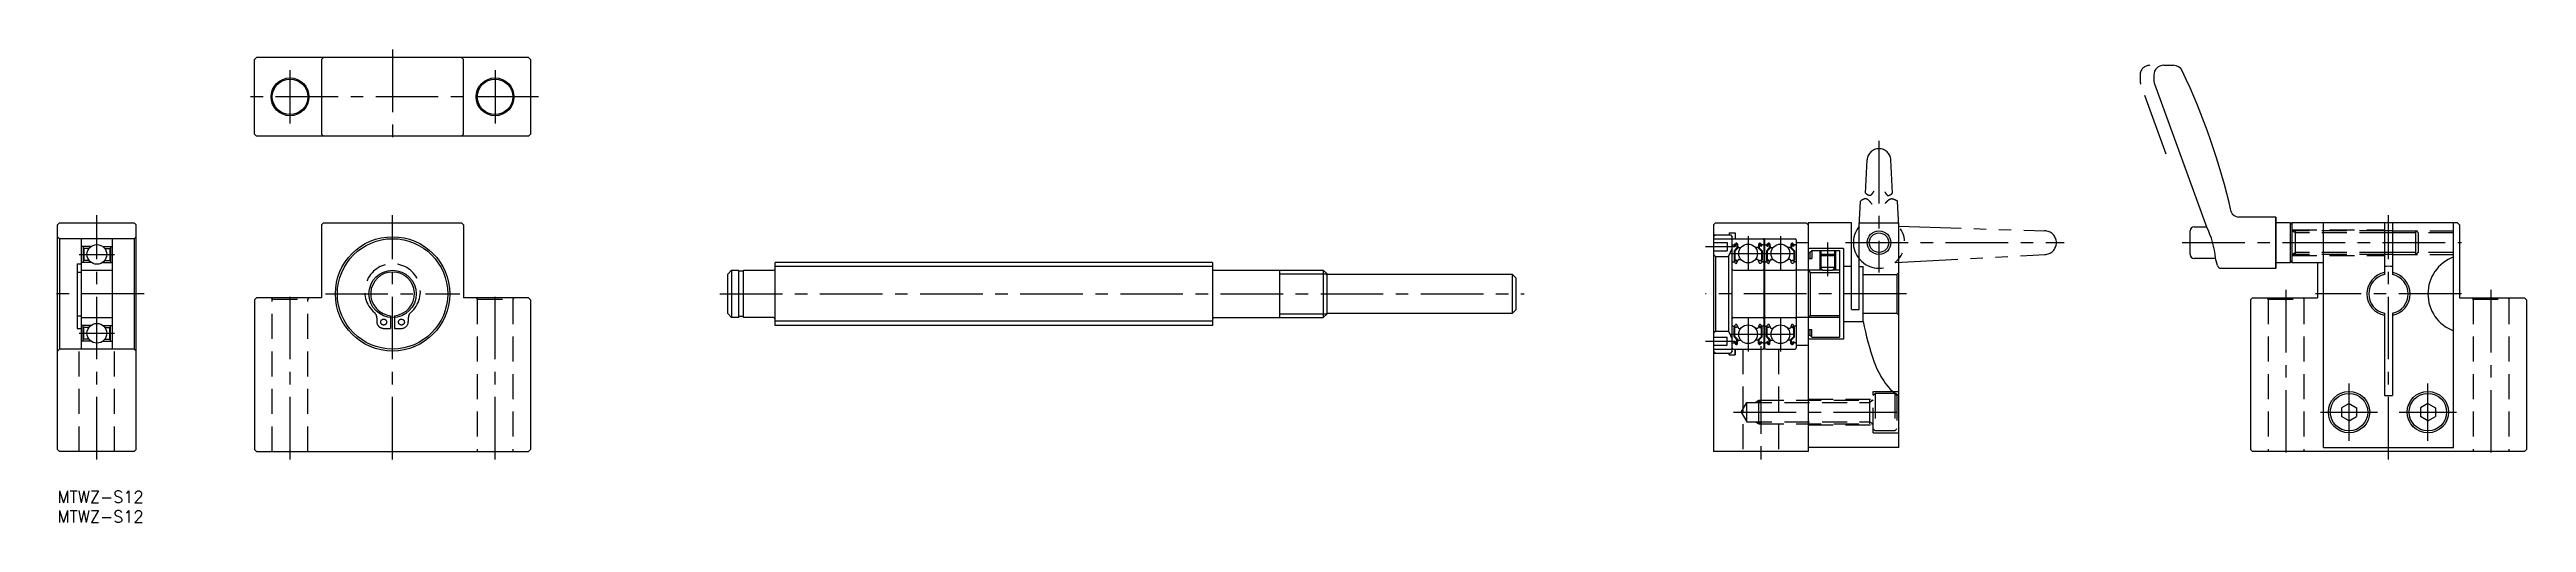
# Model space of a CAD drawing. Extents: x -2 to 626, y -8 to 112.
import ezdxf

# ---------------------------------------------------------------- set-up
doc = ezdxf.new("R2010")
doc.units = 0
doc.header["$LTSCALE"] = 0.5
for name, pattern in [('CENTER', [50.8, 31.75, -6.35, 6.35, -6.35]), ('DASHED', [19.05, 12.7, -6.35]), ('PHANTOM', [63.5, 31.75, -6.35, 6.35, -6.35, 6.35, -6.35])]:
    doc.linetypes.add(name, pattern=pattern)
doc.layers.get('0').update_dxf_attribs({"linetype": 'CONTINUOUS'})
for name, color, linetype in [('MSM_CENTER', 1, 'CENTER'), ('MSM_CONTINUOUS', 7, 'CONTINUOUS'), ('MSM_DASHED', 4, 'DASHED'), ('MSM_IMAGINARY', 6, 'PHANTOM'), ('MSM_NARROW', 5, 'CONTINUOUS'), ('MSM_PART_NUMBER', 7, 'CONTINUOUS')]:
    doc.layers.add(name, color=color, linetype=linetype)
doc.styles.get("Standard").update_dxf_attribs({"font": 'txt.shx', "height": 3, "bigfont": 'bigfont.shx'})

# ---------------------------------------------------------------- blocks, each defined once
blk = doc.blocks.new('*U3')
at = {"layer": 'MSM_PART_NUMBER'}
blk.add_text('MTWZ-S12', height=3, dxfattribs=at).set_placement((0, -3))
blk = doc.blocks.new('*U4')
at = {"layer": 'MSM_PART_NUMBER'}
blk.add_text('MTWZ-S12', height=3, dxfattribs=at).set_placement((0, -8))

msp = doc.modelspace()

# ---------------------------------------------------------------- linework, layer by layer
for p, q in [((444, 56), (444.54, 55.46)), ((444.54, 55.46), (452, 55.46)), ((444.54, 55.46), (444.54, 44.54)), ((444, 44), (444.54, 44.54)), ((444.54, 44.54), (452, 44.54))]:
    msp.add_line(p, q)
at = {"layer": 'MSM_CENTER'}
for p, q in [((59, 93.2), (59, 106.8)), ((85, 112), (85, 88)), ((111, 106.8), (111, 93.2)), ((122, 100), (48, 100)), ((462, 88.84), (462, 55.4)), ((10, 8), (10, 70)), ((85, 8), (85, 70)), ((591.22, 8), (591.22, 70)), ((428.8, 64.63), (428.8, 55.87)), ((437, 64.63), (437, 55.87)), ((449, 54.5), (449, 63)), ((453.5, 63), (509, 63)), ((538.92, 63), (609.72, 63)), ((5.5, 60), (14.5, 60)), ((418, 62), (425.5, 62)), ((424.42, 60.25), (441.38, 60.25)), ((59, 8), (59, 51)), ((111, 8), (111, 51)), ((565.22, 51), (565.22, 8)), ((617.22, 51), (617.22, 8)), ((22, 50), (-2, 50)), ((67.95, 50), (102.05, 50)), ((168, 50), (372, 50)), ((469, 50), (418, 50)), ((428.8, 44.13), (428.8, 35.37)), ((437, 44.13), (437, 35.37)), ((609.72, 50), (572.72, 50)), ((5.5, 40), (14.5, 40)), ((418, 38), (425.5, 38)), ((424.42, 39.75), (441.38, 39.75)), ((432, 36.75), (432, 8)), ((581.22, 12.75), (581.22, 27.25)), ((601.22, 12.75), (601.22, 27.25)), ((425.08, 20), (469, 20)), ((573.97, 20), (588.47, 20)), ((593.97, 20), (608.47, 20))]:
    msp.add_line(p, q, dxfattribs=at)
at = {"layer": 'MSM_CONTINUOUS'}
for p, q in [((50, 109.5), (50.5, 110)), ((50, 90.5), (50, 109.5)), ((119.5, 110), (50.5, 110)), ((67, 109.5), (67.5, 110)), ((67, 109.5), (67, 90.5)), ((102.5, 110), (103, 109.5)), ((103, 90.5), (103, 109.5)), ((119.5, 110), (120, 109.5)), ((120, 109.5), (120, 90.5)), ((534.22, 108), (536.65, 108)), ((531.72, 105.5), (531.72, 104.12)), ((531.87, 103.27), (545.07, 67)), ((50.5, 90), (50, 90.5)), ((119.5, 90), (50.5, 90)), ((67.5, 90), (67, 90.5)), ((103, 90.5), (102.5, 90)), ((120, 90.5), (119.5, 90)), ((562.63, 69.5), (553.21, 69.5)), ((562.63, 56.5), (562.63, 69.5)), ((562.63, 69.5), (562.72, 69.3)), ((562.72, 56.7), (562.72, 69.3)), ((0.5, 68), (0, 67.5)), ((0, 10.5), (0, 67.5)), ((0.5, 64), (0, 64.5)), ((0.5, 68), (19.5, 68)), ((0.5, 64), (0.5, 36)), ((19.5, 64), (0.5, 64)), ((6, 64), (6, 36)), ((14, 36), (14, 64)), ((20, 67.5), (19.5, 68)), ((19.5, 64), (20, 64.5)), ((19.5, 64), (19.5, 36)), ((20, 10.5), (20, 67.5)), ((67.5, 68), (67, 67.5)), ((67, 67.5), (67, 49)), ((67.5, 68), (102.5, 68)), ((103, 67.5), (102.5, 68)), ((103, 67.5), (103, 49)), ((420, 67.5), (420.5, 68)), ((420, 67.5), (420, 10)), ((420.5, 65), (420, 64.5)), ((420, 65), (424.3, 65)), ((420, 65), (424, 65)), ((420, 64), (424.8, 64)), ((420, 63.05), (423.5, 63.05)), ((420.5, 68), (443.5, 68)), ((423.5, 63.05), (423.5, 60.95)), ((424, 65.5), (425.5, 65.5)), ((424, 65.5), (425.5, 65.5)), ((424, 65.5), (424, 65)), ((424.3, 65), (424.8, 64.5)), ((424.8, 35.5), (424.8, 64.5)), ((425.1, 64), (432.5, 64)), ((425.5, 65.5), (425.5, 64)), ((432.8, 64), (432.8, 36)), ((433, 64), (432.8, 64)), ((433, 64), (433, 36)), ((433.3, 64), (440.7, 64)), ((441, 63.7), (441, 36.3)), ((441, 63), (444, 63)), ((443.5, 68), (444, 67.5)), ((444, 68), (444, 10)), ((455, 68), (444, 68)), ((455, 46), (455, 68)), ((457, 46), (457, 68)), ((457, 68), (467, 68)), ((467, 11), (467, 68)), ((540.92, 60), (540.92, 66)), ((541.92, 67), (545.07, 67)), ((566.35, 68), (562.72, 68)), ((566.35, 58), (566.35, 68)), ((566.35, 68), (566.72, 67.63)), ((566.72, 68), (566.72, 58)), ((608.72, 68), (566.72, 68)), ((574.72, 11), (574.72, 68)), ((590.22, 68), (590.22, 54.9)), ((592.22, 66), (590.22, 66)), ((592.22, 68), (592.22, 54.9)), ((607.72, 11), (607.72, 68)), ((609.22, 67.5), (608.72, 68)), ((609.22, 67.5), (609.22, 49)), ((5, 57.65), (5, 41.25)), ((5, 57.65), (6, 57.65)), ((8.5, 62), (6, 62)), ((8.5, 58), (6, 58)), ((6.5, 62), (6.5, 58)), ((6.7, 61.5), (6.7, 58.5)), ((8, 61.5), (6.7, 61.5)), ((8, 58.5), (6.7, 58.5)), ((11.5, 62), (14, 62)), ((11.5, 58), (14, 58)), ((12, 61.5), (13.3, 61.5)), ((12, 58.5), (13.3, 58.5)), ((13.3, 61.5), (13.3, 58.5)), ((13.5, 62), (13.5, 58)), ((182, 42), (182, 58)), ((293, 58), (182, 58)), ((293, 58), (293, 42)), ((420, 60.95), (423.5, 60.95)), ((420, 60), (420.5, 59.5)), ((420.5, 59.5), (420.5, 40.5)), ((420.5, 59.5), (423.8, 59.5)), ((423.8, 59.5), (424.8, 61.5)), ((423.8, 59.5), (423.8, 40.5)), ((424.9, 62.45), (425.36, 62.45)), ((425, 58.15), (425.3, 58.15)), ((425.98, 61.68), (425.23, 60.93)), ((425.23, 60.93), (425.23, 58.55)), ((425.3, 58.15), (425.58, 57.82)), ((425.36, 62.45), (425.61, 62.75)), ((425.54, 62.04), (425.38, 62.17)), ((426.18, 61.6), (425.43, 60.85)), ((425.43, 60.85), (425.43, 58.55)), ((425.88, 58.55), (425.43, 58.55)), ((425.43, 58.35), (425.88, 58.35)), ((425.51, 62.32), (425.76, 62.62)), ((425.67, 62.19), (425.51, 62.32)), ((425.54, 62.04), (425.67, 62.19)), ((425.73, 57.75), (425.79, 57.75)), ((425.88, 58.35), (425.88, 58.55)), ((425.94, 62.56), (425.98, 61.68)), ((425.98, 57.88), (426.25, 58.62)), ((426.14, 62.58), (426.2, 61.84)), ((426.18, 62.07), (426.18, 61.6)), ((426.3, 61.75), (426.95, 61.75)), ((426.44, 58.75), (426.95, 58.75)), ((431.3, 61.75), (430.65, 61.75)), ((431.16, 58.75), (430.65, 58.75)), ((431.62, 57.88), (431.35, 58.62)), ((431.46, 62.58), (431.4, 61.84)), ((431.42, 62.07), (431.42, 61.6)), ((431.42, 61.6), (432.17, 60.85)), ((431.66, 62.56), (431.62, 61.68)), ((431.62, 61.68), (432.37, 60.93)), ((431.72, 58.55), (432.17, 58.55)), ((431.72, 58.35), (431.72, 58.55)), ((432.17, 58.35), (431.72, 58.35)), ((431.87, 57.75), (431.81, 57.75)), ((432.09, 62.32), (431.84, 62.62)), ((431.93, 62.19), (432.09, 62.32)), ((432.06, 62.04), (431.93, 62.19)), ((432.24, 62.45), (431.99, 62.75)), ((432.3, 58.15), (432.02, 57.82)), ((432.06, 62.04), (432.22, 62.17)), ((432.17, 60.85), (432.17, 58.55)), ((432.7, 62.45), (432.24, 62.45)), ((432.6, 58.15), (432.3, 58.15)), ((432.37, 60.93), (432.37, 58.55)), ((433.1, 62.45), (433.56, 62.45)), ((433.2, 58.15), (433.5, 58.15)), ((434.18, 61.68), (433.43, 60.93)), ((433.43, 60.93), (433.43, 58.55)), ((433.5, 58.15), (433.78, 57.82)), ((433.56, 62.45), (433.81, 62.75)), ((433.74, 62.04), (433.58, 62.17)), ((434.38, 61.6), (433.63, 60.85)), ((433.63, 60.85), (433.63, 58.55)), ((434.08, 58.55), (433.63, 58.55)), ((433.63, 58.35), (434.08, 58.35)), ((433.71, 62.32), (433.96, 62.62)), ((433.87, 62.19), (433.71, 62.32)), ((433.74, 62.04), (433.87, 62.19)), ((433.93, 57.75), (433.99, 57.75)), ((434.08, 58.35), (434.08, 58.55)), ((434.14, 62.56), (434.18, 61.68)), ((434.18, 57.88), (434.45, 58.62)), ((434.34, 62.58), (434.4, 61.84)), ((434.38, 62.07), (434.38, 61.6)), ((434.5, 61.75), (435.15, 61.75)), ((434.64, 58.75), (435.15, 58.75)), ((439.5, 61.75), (438.85, 61.75)), ((439.36, 58.75), (438.85, 58.75)), ((439.82, 57.88), (439.55, 58.62)), ((439.66, 62.58), (439.6, 61.84)), ((439.62, 62.07), (439.62, 61.6)), ((439.62, 61.6), (440.37, 60.85)), ((439.86, 62.56), (439.82, 61.68)), ((439.82, 61.68), (440.57, 60.93)), ((439.92, 58.35), (439.92, 58.55)), ((439.92, 58.55), (440.37, 58.55)), ((440.37, 58.35), (439.92, 58.35)), ((440.07, 57.75), (440.01, 57.75)), ((440.29, 62.32), (440.04, 62.62)), ((440.13, 62.19), (440.29, 62.32)), ((440.26, 62.04), (440.13, 62.19)), ((440.44, 62.45), (440.19, 62.75)), ((440.5, 58.15), (440.22, 57.82)), ((440.26, 62.04), (440.42, 62.17)), ((440.37, 60.85), (440.37, 58.55)), ((440.9, 62.45), (440.44, 62.45)), ((440.8, 58.15), (440.5, 58.15)), ((440.57, 60.93), (440.57, 58.55)), ((453, 61.5), (444, 61.5)), ((444, 60.5), (444.5, 60.5)), ((444, 59), (445, 59)), ((444.5, 60.5), (445, 61)), ((444.5, 60.5), (444.5, 59)), ((445, 61), (445, 59)), ((445, 61), (452, 61)), ((447.27, 60), (447, 59.73)), ((447, 59.73), (447, 56.75)), ((447, 59.73), (451, 59.73)), ((447, 56.75), (451, 56.75)), ((447.75, 56), (447, 56.75)), ((447.27, 61), (447.27, 60)), ((450.73, 60), (447.27, 60)), ((450.25, 56), (451, 56.75)), ((450.73, 61), (450.73, 60)), ((450.73, 60), (451, 59.73)), ((451, 59.73), (451, 56.75)), ((452, 61), (452, 39)), ((453, 61.5), (453, 38.5)), ((453, 57), (455, 57)), ((457, 56.93), (458, 56.93)), ((458, 43), (458, 56.93)), ((547.32, 59), (541.92, 59)), ((547.82, 57.23), (547.32, 59)), ((562.63, 56.5), (562.72, 56.7)), ((562.72, 58), (566.35, 58)), ((566.72, 58.37), (566.35, 58)), ((566.72, 58), (574.72, 58)), ((573.22, 58), (573.22, 49)), ((592.22, 60), (590.22, 60)), ((5, 55.55), (6, 55.55)), ((6, 56), (14, 56)), ((170, 55), (171, 56)), ((170, 45), (170, 55)), ((171, 56), (171, 44)), ((171, 56), (172.85, 56)), ((172.85, 44), (172.85, 56)), ((174, 55.75), (172.85, 55.75)), ((174, 44), (174, 56)), ((174, 56), (181.7, 56)), ((293.3, 56), (321.05, 56)), ((310, 44), (310, 56)), ((321.05, 56), (321.05, 44)), ((321.05, 56), (322, 55.05)), ((322, 44.95), (322, 55.05)), ((322, 55), (369, 55)), ((369, 55), (369, 45)), ((369, 55), (370, 54)), ((370, 46), (370, 54)), ((425.1, 56), (432.5, 56)), ((433.3, 56), (440.7, 56)), ((444, 56), (441, 56)), ((447.27, 56.48), (447.27, 56)), ((447.75, 56), (450.25, 56)), ((450.73, 56.48), (450.73, 56)), ((458, 54.9), (466.5, 54.9)), ((467, 55.4), (466.5, 54.9)), ((466.5, 54.9), (466.5, 45.1)), ((548.78, 56.5), (562.63, 56.5)), ((5, 44.47), (6, 44.47)), ((6, 44), (14, 44)), ((50, 48.5), (50.5, 49)), ((50, 48.5), (50, 10.5)), ((67, 49), (50.5, 49)), ((84.5, 44.47), (84.5, 44.02)), ((85.5, 44.47), (85.5, 44.02)), ((119.5, 49), (103, 49)), ((120, 48.5), (119.5, 49)), ((120, 48.5), (120, 10.5)), ((170, 45), (171, 44)), ((172.85, 44), (171, 44)), ((174, 44.25), (172.85, 44.25)), ((181.7, 44), (174, 44)), ((293.3, 44), (321.05, 44)), ((321.05, 44), (322, 44.95)), ((369, 45), (322, 45)), ((369, 45), (370, 46)), ((425.1, 44), (432.5, 44)), ((433.3, 44), (440.7, 44)), ((444, 44), (441, 44)), ((455, 46), (457, 46)), ((458, 45.1), (466.5, 45.1)), ((467, 44.6), (466.5, 45.1)), ((556.72, 49), (556.22, 48.5)), ((556.22, 48.5), (556.22, 10.5)), ((556.72, 49), (573.22, 49)), ((590.22, 45.1), (590.22, 24.25)), ((592.22, 45.1), (592.22, 24.25)), ((609.22, 49), (625.72, 49)), ((625.72, 49), (626.22, 48.5)), ((626.22, 48.5), (626.22, 10.5)), ((5, 41.25), (6, 41.25)), ((8.5, 42), (6, 42)), ((8.5, 38), (6, 38)), ((6.5, 38), (6.5, 42)), ((8, 41.5), (6.7, 41.5)), ((6.7, 38.5), (6.7, 41.5)), ((8, 38.5), (6.7, 38.5)), ((11.5, 42), (14, 42)), ((11.5, 38), (14, 38)), ((12, 41.5), (13.3, 41.5)), ((12, 38.5), (13.3, 38.5)), ((13.3, 38.5), (13.3, 41.5)), ((13.5, 38), (13.5, 42)), ((293, 42), (182, 42)), ((420, 40), (420.5, 40.5)), ((420, 39.05), (423.5, 39.05)), ((420.5, 40.5), (423.8, 40.5)), ((423.5, 36.95), (423.5, 39.05)), ((423.8, 40.5), (424.8, 38.5)), ((425, 41.85), (425.3, 41.85)), ((425.23, 39.07), (425.23, 41.45)), ((425.98, 38.32), (425.23, 39.07)), ((425.3, 41.85), (425.58, 42.18)), ((425.54, 37.96), (425.38, 37.83)), ((425.43, 41.65), (425.88, 41.65)), ((425.88, 41.45), (425.43, 41.45)), ((425.43, 39.15), (425.43, 41.45)), ((426.18, 38.4), (425.43, 39.15)), ((425.67, 37.81), (425.51, 37.68)), ((425.54, 37.96), (425.67, 37.81)), ((425.73, 42.25), (425.79, 42.25)), ((425.88, 41.65), (425.88, 41.45)), ((425.94, 37.44), (425.98, 38.32)), ((425.98, 42.12), (426.25, 41.38)), ((426.14, 37.42), (426.2, 38.16)), ((426.18, 37.93), (426.18, 38.4)), ((426.3, 38.25), (426.95, 38.25)), ((426.44, 41.25), (426.95, 41.25)), ((426.57, 41.25), (426.57, 41.25)), ((431.16, 41.25), (430.65, 41.25)), ((431.3, 38.25), (430.65, 38.25)), ((431.62, 42.12), (431.35, 41.38)), ((431.46, 37.42), (431.4, 38.16)), ((431.42, 38.4), (432.17, 39.15)), ((431.42, 37.93), (431.42, 38.4)), ((431.62, 38.32), (432.37, 39.07)), ((431.66, 37.44), (431.62, 38.32)), ((431.72, 41.65), (431.72, 41.45)), ((432.17, 41.65), (431.72, 41.65)), ((431.72, 41.45), (432.17, 41.45)), ((431.87, 42.25), (431.81, 42.25)), ((432.06, 37.96), (431.93, 37.81)), ((431.93, 37.81), (432.09, 37.68)), ((432.3, 41.85), (432.02, 42.18)), ((432.06, 37.96), (432.22, 37.83)), ((432.17, 39.15), (432.17, 41.45)), ((432.6, 41.85), (432.3, 41.85)), ((432.37, 39.07), (432.37, 41.45)), ((433.2, 41.85), (433.5, 41.85)), ((433.43, 39.07), (433.43, 41.45)), ((434.18, 38.32), (433.43, 39.07)), ((433.5, 41.85), (433.78, 42.18)), ((433.74, 37.96), (433.58, 37.83)), ((433.63, 41.65), (434.08, 41.65)), ((434.08, 41.45), (433.63, 41.45)), ((433.63, 39.15), (433.63, 41.45)), ((434.38, 38.4), (433.63, 39.15)), ((433.87, 37.81), (433.71, 37.68)), ((433.74, 37.96), (433.87, 37.81)), ((433.93, 42.25), (433.99, 42.25)), ((434.08, 41.65), (434.08, 41.45)), ((434.14, 37.44), (434.18, 38.32)), ((434.18, 42.12), (434.45, 41.38)), ((434.34, 37.42), (434.4, 38.16)), ((434.38, 37.93), (434.38, 38.4)), ((434.5, 38.25), (435.15, 38.25)), ((434.64, 41.25), (435.15, 41.25)), ((434.77, 41.25), (434.77, 41.25)), ((439.36, 41.25), (438.85, 41.25)), ((439.5, 38.25), (438.85, 38.25)), ((439.82, 42.12), (439.55, 41.38)), ((439.66, 37.42), (439.6, 38.16)), ((439.62, 38.4), (440.37, 39.15)), ((439.62, 37.93), (439.62, 38.4)), ((439.82, 38.32), (440.57, 39.07)), ((439.86, 37.44), (439.82, 38.32)), ((440.37, 41.65), (439.92, 41.65)), ((439.92, 41.65), (439.92, 41.45)), ((439.92, 41.45), (440.37, 41.45)), ((440.07, 42.25), (440.01, 42.25)), ((440.26, 37.96), (440.13, 37.81)), ((440.13, 37.81), (440.29, 37.68)), ((440.5, 41.85), (440.22, 42.18)), ((440.26, 37.96), (440.42, 37.83)), ((440.37, 39.15), (440.37, 41.45)), ((440.8, 41.85), (440.5, 41.85)), ((440.57, 39.07), (440.57, 41.45)), ((444, 41), (445, 41)), ((444, 39.5), (444.5, 39.5)), ((453, 38.5), (444, 38.5)), ((444.5, 41), (444.5, 39.5)), ((444.5, 39.5), (445, 39)), ((445, 39), (445, 41)), ((445, 39), (452, 39)), ((453, 43), (458, 43)), ((0.5, 36), (0, 35.5)), ((19.5, 36), (0.5, 36)), ((19.5, 36), (20, 35.5)), ((420, 36.95), (423.5, 36.95)), ((420, 36), (424.8, 36)), ((420.5, 35), (420, 35.5)), ((420, 35), (424.3, 35)), ((420, 35), (424, 35)), ((424, 35), (424, 34.5)), ((424, 34.5), (424, 35)), ((424, 34.5), (425.5, 34.5)), ((424, 34.5), (425.5, 34.5)), ((424.8, 35.5), (424.3, 35)), ((424.9, 37.55), (425.36, 37.55)), ((425.1, 36), (432.5, 36)), ((425.36, 37.55), (425.61, 37.25)), ((425.5, 36), (425.5, 34.5)), ((425.5, 34.5), (425.5, 36)), ((425.51, 37.68), (425.76, 37.38)), ((432.09, 37.68), (431.84, 37.38)), ((432.24, 37.55), (431.99, 37.25)), ((432.7, 37.55), (432.24, 37.55)), ((433, 36), (432.8, 36)), ((433.1, 37.55), (433.56, 37.55)), ((433.3, 36), (440.7, 36)), ((433.56, 37.55), (433.81, 37.25)), ((433.71, 37.68), (433.96, 37.38)), ((440.29, 37.68), (440.04, 37.38)), ((440.44, 37.55), (440.19, 37.25)), ((440.9, 37.55), (440.44, 37.55)), ((441, 37), (444, 37)), ((581.22, 22.18), (579.33, 21.09)), ((579.33, 21.09), (579.33, 18.91)), ((581.22, 17.82), (579.33, 18.91)), ((581.22, 22.18), (583.11, 21.09)), ((581.22, 17.82), (583.11, 18.91)), ((583.11, 21.09), (583.11, 18.91)), ((590.22, 24.25), (592.22, 24.25)), ((601.22, 22.18), (599.33, 21.09)), ((599.33, 21.09), (599.33, 18.91)), ((601.22, 17.82), (599.33, 18.91)), ((601.22, 22.18), (603.11, 21.09)), ((601.22, 17.82), (603.11, 18.91)), ((603.11, 21.09), (603.11, 18.91)), ((0.5, 10), (0, 10.5)), ((19.5, 10), (0.5, 10)), ((19.5, 10), (20, 10.5)), ((50.5, 10), (50, 10.5)), ((50.5, 10), (119.5, 10)), ((119.5, 10), (120, 10.5)), ((444, 10), (420, 10)), ((467, 11), (444, 11)), ((556.72, 10), (556.22, 10.5)), ((625.72, 10), (556.72, 10)), ((574.72, 11), (607.72, 11)), ((625.72, 10), (626.22, 10.5))]:
    msp.add_line(p, q, dxfattribs=at)
for centre, radius in [((59, 100), 4.8), ((59, 100), 4.5), ((111, 100), 4.8), ((111, 100), 4.5), ((85, 50), 14.5), ((85, 50), 14), ((462, 63), 2.46), ((10, 60), 2.5), ((428.8, 60.25), 2.38), ((437, 60.25), 2.38), ((85, 50), 6), ((10, 40), 2.5), ((428.8, 39.75), 2.38), ((437, 39.75), 2.38), ((581.22, 20), 5.25), ((601.22, 20), 5.25), ((581.22, 20), 4.75), ((601.22, 20), 4.75)]:
    msp.add_circle(centre, radius, dxfattribs=at)
for centre, radius, start, end in [((534.22, 105.5), 2.5, 90, 180), ((536.65, 105.5), 2.5, 25.49274, 90), ((534.22, 104.12), 2.5, 180, 200), ((384.29, 32.85), 171.3, 12.81229, 25.49274), ((553.21, 71.5), 2, 199.37899, 270), ((425.1, 63.7), 0.3, 90, 180), ((425.84, 62.55), 0.3, 4.99676, 140.00197), ((431.76, 62.55), 0.3, 39.99803, 175.00324), ((432.5, 63.7), 0.3, 0, 90), ((433.3, 63.7), 0.3, 90, 180), ((434.04, 62.55), 0.3, 4.99676, 140.00197), ((439.96, 62.55), 0.3, 39.99803, 175.00324), ((440.7, 63.7), 0.3, 0, 90), ((541.92, 66), 1, 90, 180), ((527.64, 57.78), 19.72, 3.56093, 27.88856), ((424.9, 62.55), 0.1, 180, 270), ((425, 57.95), 0.2, 90, 180), ((425.43, 58.55), 0.2, 180, 270), ((425.51, 62.32), 0.2, 140.00197, 230.08631), ((425.73, 57.95), 0.2, 219.9952, 270), ((425.84, 62.56), 0.1, 2.81979, 140.00215), ((425.79, 57.95), 0.2, 270, 339.99165), ((426.3, 61.85), 0.1, 184.99676, 269.99912), ((426.44, 58.55), 0.2, 90, 159.99165), ((431.16, 58.55), 0.2, 20.00835, 90), ((431.3, 61.85), 0.1, 270.00088, 355.00324), ((431.81, 57.95), 0.2, 200.00835, 270), ((431.76, 62.56), 0.1, 39.99785, 177.18021), ((431.87, 57.95), 0.2, 270, 320.0048), ((432.17, 58.55), 0.2, 270, 0), ((432.09, 62.32), 0.2, 309.91369, 39.99803), ((432.6, 57.95), 0.2, 0, 90), ((432.7, 62.55), 0.1, 270, 0), ((433.1, 62.55), 0.1, 180, 270), ((433.2, 57.95), 0.2, 90, 180), ((433.63, 58.55), 0.2, 180, 270), ((433.71, 62.32), 0.2, 140.00197, 230.08631), ((433.93, 57.95), 0.2, 219.9952, 270), ((434.04, 62.56), 0.1, 2.81979, 140.00215), ((433.99, 57.95), 0.2, 270, 339.99165), ((434.5, 61.85), 0.1, 184.99676, 269.99912), ((434.64, 58.55), 0.2, 90, 159.99165), ((439.36, 58.55), 0.2, 20.00835, 90), ((439.5, 61.85), 0.1, 270.00088, 355.00324), ((440.01, 57.95), 0.2, 200.00835, 270), ((439.96, 62.56), 0.1, 39.99785, 177.18021), ((440.07, 57.95), 0.2, 270, 320.0048), ((440.37, 58.55), 0.2, 270, 0), ((440.29, 62.32), 0.2, 309.91369, 39.99803), ((440.8, 57.95), 0.2, 0, 90), ((440.9, 62.55), 0.1, 270, 0), ((541.92, 60), 1, 180, 270), ((548.78, 57.5), 1, 195.72475, 270), ((591.22, 50), 7, 81.78679, 98.21321), ((611.22, 50), 10, 110.48732, 249.51268), ((85, 50), 5.55, 275.16879, 264.83121), ((181.7, 56.3), 0.3, 270, 0), ((293.3, 56.3), 0.3, 180, 270), ((425.1, 56.3), 0.3, 180, 270), ((432.5, 56.3), 0.3, 270, 0), ((433.3, 56.3), 0.3, 180, 270), ((440.7, 56.3), 0.3, 270, 0), ((591.22, 50), 5.5, 100.47569, 259.52431), ((591.22, 50), 5, 101.53696, 258.46304), ((591.22, 50), 5.5, 280.47569, 79.52431), ((591.22, 50), 5, 281.53696, 78.46304), ((181.7, 43.7), 0.3, 0, 90), ((293.3, 43.7), 0.3, 90, 180), ((425.1, 43.7), 0.3, 90, 180), ((432.5, 43.7), 0.3, 0, 90), ((433.3, 43.7), 0.3, 90, 180), ((440.7, 43.7), 0.3, 0, 90), ((425, 42.05), 0.2, 180, 270), ((425.43, 41.45), 0.2, 90, 180), ((425.51, 37.68), 0.2, 129.91369, 219.99803), ((425.73, 42.05), 0.2, 90, 140.0048), ((425.79, 42.05), 0.2, 20.00835, 90), ((426.3, 38.15), 0.1, 90.00088, 175.00324), ((426.44, 41.45), 0.2, 200.00835, 270), ((431.16, 41.45), 0.2, 270, 339.99165), ((431.3, 38.15), 0.1, 4.99676, 89.99912), ((431.81, 42.05), 0.2, 90, 159.99165), ((431.87, 42.05), 0.2, 39.9952, 90), ((432.17, 41.45), 0.2, 0, 90), ((432.09, 37.68), 0.2, 320.00197, 50.08631), ((432.6, 42.05), 0.2, 270, 0), ((433.2, 42.05), 0.2, 180, 270), ((433.63, 41.45), 0.2, 90, 180), ((433.71, 37.68), 0.2, 129.91369, 219.99803), ((433.93, 42.05), 0.2, 90, 140.0048), ((433.99, 42.05), 0.2, 20.00835, 90), ((434.5, 38.15), 0.1, 90.00088, 175.00324), ((434.64, 41.45), 0.2, 200.00835, 270), ((439.36, 41.45), 0.2, 270, 339.99165), ((439.5, 38.15), 0.1, 4.99676, 89.99912), ((440.01, 42.05), 0.2, 90, 159.99165), ((440.07, 42.05), 0.2, 39.9952, 90), ((440.37, 41.45), 0.2, 0, 90), ((440.29, 37.68), 0.2, 320.00197, 50.08631), ((440.8, 42.05), 0.2, 270, 0), ((528.49, 56.49), 71.77, 190.83324, 199.36658), ((424.9, 37.45), 0.1, 90, 180), ((425.1, 36.3), 0.3, 180, 270), ((425.84, 37.45), 0.3, 219.99803, 355.00324), ((425.84, 37.44), 0.1, 219.99785, 357.18021), ((431.76, 37.45), 0.3, 184.99676, 320.00197), ((431.76, 37.44), 0.1, 182.81979, 320.00215), ((432.5, 36.3), 0.3, 270, 0), ((432.7, 37.45), 0.1, 0, 90), ((433.1, 37.45), 0.1, 90, 180), ((433.3, 36.3), 0.3, 180, 270), ((434.04, 37.45), 0.3, 219.99803, 355.00324), ((434.04, 37.44), 0.1, 219.99785, 357.18021), ((439.96, 37.45), 0.3, 184.99676, 320.00197), ((439.96, 37.44), 0.1, 182.81979, 320.00215), ((440.7, 36.3), 0.3, 270, 0), ((440.9, 37.45), 0.1, 0, 90), ((482.91, 40.98), 23.63, 200.55019, 213.51548), ((472.03, 33.22), 10.28, 210.91289, 240.71531)]:
    msp.add_arc(centre, radius, start, end, dxfattribs=at)
at = {"layer": 'MSM_DASHED'}
for p, q in [((566.72, 66.25), (590.22, 66.25)), ((590.22, 66), (566.72, 66)), ((567.65, 65.46), (566.72, 66)), ((567.65, 60), (567.65, 66)), ((590.22, 65.46), (567.65, 65.46)), ((592.22, 66), (607.72, 66)), ((607.72, 65.46), (592.22, 65.46)), ((598.72, 65.46), (598.18, 66)), ((598.18, 60), (598.18, 66)), ((598.72, 65.46), (598.72, 60.54)), ((567.65, 60.54), (566.72, 60)), ((590.22, 60), (566.72, 60)), ((566.72, 59.75), (590.22, 59.75)), ((590.22, 60.54), (567.65, 60.54)), ((607.72, 60.54), (592.22, 60.54)), ((592.22, 60), (607.72, 60)), ((598.72, 60.54), (598.18, 60)), ((54.2, 49), (54.5, 48.7)), ((54.5, 10), (54.5, 48.7)), ((54.5, 48.7), (63.5, 48.7)), ((63.8, 49), (63.5, 48.7)), ((63.5, 10), (63.5, 48.7)), ((84.5, 44.02), (84.5, 41.25)), ((85.5, 44.02), (85.5, 41.25)), ((106.2, 49), (106.5, 48.7)), ((106.5, 48.7), (115.5, 48.7)), ((106.5, 48.7), (106.5, 10)), ((115.8, 49), (115.5, 48.7)), ((115.5, 48.7), (115.5, 10)), ((560.72, 48.7), (560.42, 49)), ((560.72, 48.7), (560.72, 10)), ((560.72, 48.7), (569.72, 48.7)), ((569.72, 48.7), (570.02, 49)), ((569.72, 48.7), (569.72, 10)), ((612.72, 48.7), (612.42, 49)), ((612.72, 48.7), (621.72, 48.7)), ((612.72, 48.7), (612.72, 10)), ((621.72, 48.7), (622.02, 49)), ((621.72, 48.7), (621.72, 10)), ((81, 43.94), (81, 43)), ((82.75, 41.25), (84.5, 41.25)), ((85.5, 41.25), (87.25, 41.25)), ((89, 43.94), (89, 43)), ((5.5, 10), (5.5, 36)), ((14.5, 10), (14.5, 36)), ((427.5, 36), (427.5, 10)), ((436.5, 36), (436.5, 10)), ((460.5, 25.25), (467, 25.25)), ((460.5, 14.75), (460.5, 25.25)), ((427.08, 20), (428.5, 22.46)), ((427.08, 20), (428.5, 17.54)), ((428.5, 22.46), (459.56, 22.46)), ((428.5, 17.54), (428.5, 22.46)), ((430.56, 22.46), (431.5, 23)), ((431.5, 23), (460.5, 23)), ((431.5, 22.46), (432.04, 23)), ((431.5, 17), (431.5, 23)), ((432.04, 23), (432.04, 17)), ((444, 23.25), (460.5, 23.25)), ((460.5, 23), (459.56, 22.46)), ((459.56, 23), (459.56, 17)), ((461, 24.75), (460.5, 24.25)), ((466, 24.75), (461, 24.75)), ((461, 24.75), (461, 15.25)), ((466, 24.75), (466.5, 24.25)), ((466, 24.75), (466, 15.25)), ((466.5, 24.25), (466.5, 15.75)), ((428.5, 17.54), (459.56, 17.54)), ((430.56, 17.54), (431.5, 17)), ((431.5, 17.54), (432.04, 17)), ((431.5, 17), (460.5, 17)), ((444, 16.75), (460.5, 16.75)), ((460.5, 17), (459.56, 17.54)), ((461, 15.25), (460.5, 15.75)), ((460.5, 14.75), (467, 14.75)), ((466, 15.25), (461, 15.25)), ((466, 15.25), (466.5, 15.75))]:
    msp.add_line(p, q, dxfattribs=at)
for centre in [(82.75, 42.85), (87.25, 42.85)]:
    msp.add_circle(centre, 0.75, dxfattribs=at)
for centre, radius, start, end in [((85, 50.6), 7.05, 310.79913, 229.20088), ((79.25, 43.94), 1.75, 0, 49.20087), ((90.75, 43.94), 1.75, 130.79913, 180.00001), ((82.75, 43), 1.75, 179.99999, 270), ((87.25, 43), 1.75, 270, 0)]:
    msp.add_arc(centre, radius, start, end, dxfattribs=at)
at = {"layer": 'MSM_IMAGINARY'}
for p, q in [((528.22, 105.5), (528.22, 104.12)), ((534.86, 85.42), (528.37, 103.27)), ((458.56, 75.56), (459, 84)), ((465.44, 75.56), (465, 84)), ((457, 67.15), (457.34, 73.56)), ((467, 67.15), (466.66, 73.56)), ((467, 67.15), (504.09, 66)), ((466.15, 58), (504.16, 60))]:
    msp.add_line(p, q, dxfattribs=at)
for centre, radius, start, end in [((530.72, 105.5), 2.5, 90, 180), ((530.72, 104.12), 2.5, 180, 200), ((462, 83.84), 3, 3.01868, 176.98132), ((463.22, 82.08), 8.01, 234.45762, 238.71717), ((458.57, 76.86), 2.25, 313.10608, 328.13694), ((451.08, 81.83), 11.24, 326.77114, 329.2143), ((471.63, 80.39), 9.31, 208.59684, 211.5791), ((465.9, 76.87), 2.58, 211.5916, 219.10627), ((460.91, 80.95), 7.04, 304.96067, 310.06068), ((460.52, 69.16), 5.43, 116.79389, 125.90068), ((458.53, 73.17), 0.957, 61.58784, 118.41216), ((457.87, 71.97), 2.32, 38.94675, 61.27866), ((460.13, 77.04), 2.1, 239.34428, 248.76508), ((459.69, 75.89), 0.872, 248.57275, 267.77575), ((459.67, 75.57), 0.543, 268.54584, 284.97096), ((449.88, 64.88), 13.01, 37.13526, 41.12298), ((459.6, 75.75), 0.738, 286.28277, 313.53788), ((473.36, 64.49), 12.93, 135.20294, 139.20492), ((464.59, 75.77), 0.872, 217.47163, 243.39443), ((465.43, 72.33), 1.78, 105.40069, 134.45028), ((464.38, 75.4), 0.443, 245.84229, 266.98002), ((464.37, 75.62), 0.668, 268.73852, 293.48229), ((463.98, 76.57), 1.69, 292.8711, 304.90805), ((465.21, 72.92), 1.16, 77.32832, 102.67168), ((464.74, 70.9), 3.23, 65.53211, 77.00571), ((461.48, 63.5), 11.32, 62.76369, 66.03964), ((462, 63), 6.5, 140.28486, 39.71514), ((504, 63), 3, 270, 90)]:
    msp.add_arc(centre, radius, start, end, dxfattribs=at)
at = {"layer": 'MSM_NARROW'}
for p, q in [((592.22, 65.46), (590.22, 65.46)), ((293, 56.92), (182, 56.92)), ((447, 61), (447, 59.73)), ((447, 56.75), (447, 56)), ((447.27, 60), (447.27, 56.48)), ((450.73, 60), (450.73, 56.48)), ((451, 61), (451, 59.73)), ((451, 56.75), (451, 56)), ((592.22, 60.54), (590.22, 60.54)), ((310, 55.05), (322, 55.05)), ((447.75, 56), (444, 56)), ((452, 56), (450.25, 56)), ((310, 44.95), (322, 44.95)), ((452, 44), (444, 44)), ((293, 43.08), (182, 43.08))]:
    msp.add_line(p, q, dxfattribs=at)
msp.add_circle((462, 63), 3, dxfattribs=at)

# ---------------------------------------------------------------- block references
at = {"layer": 'MSM_CONTINUOUS'}
for name in ['*U3', '*U4']:
    msp.add_blockref(name, (0, 0), dxfattribs=at)

doc.saveas('drawing.dxf')
